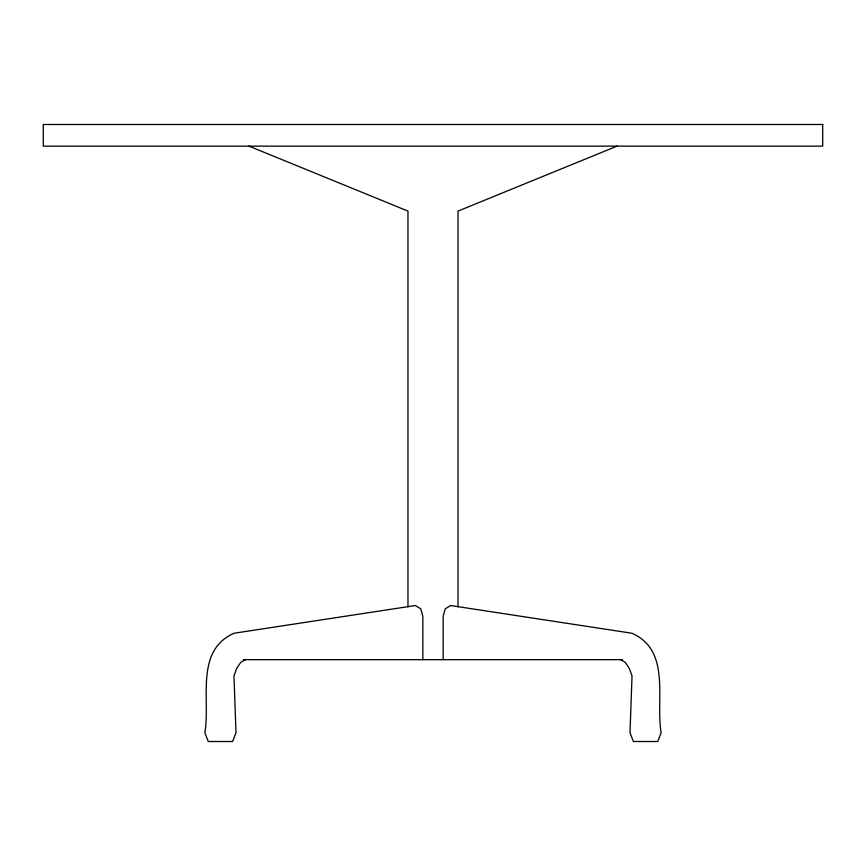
<?xml version="1.0" encoding="UTF-8"?>
<svg xmlns="http://www.w3.org/2000/svg" width="866" height="866" viewBox="0 0 866 866"><rect width="100%" height="100%" fill="white"/><g stroke="black" fill="none" stroke-linecap="round" stroke-linejoin="round"><path stroke-width="1.3" d="M245.468 659.654L240.737 662.36L236.678 668.444L233.972 675.891L235.996 732.723L232.618 741.513L208.262 741.513L204.874 732.723C210.525 699.371 194.655 650.767 233.972 633.263L415.409 605.529L420.822 608.906L422.846 616.354L422.846 659.654M617.025 146.137L458.027 211.088L458.027 606.893M243.4 659.654L622.6 659.654M248.975 146.137L407.973 211.088L407.973 606.893M620.532 659.654L625.263 662.36L629.322 668.444L632.028 675.891L630.004 732.723L633.382 741.513L657.738 741.513L661.126 732.723C655.475 699.371 671.345 650.767 632.028 633.263L450.591 605.529L445.178 608.906L443.154 616.354L443.154 659.654M822.7 124.487L43.3 124.487L43.3 146.137L822.7 146.137L822.7 124.487"/></g></svg>
